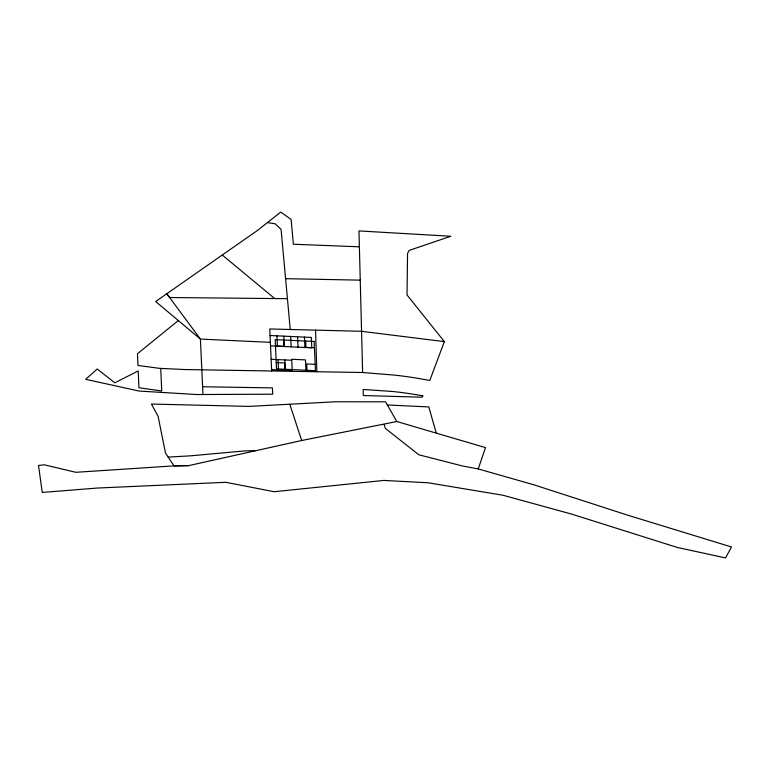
<?xml version="1.0" encoding="UTF-8"?>
<svg xmlns="http://www.w3.org/2000/svg" width="770" height="770" viewBox="0 0 770 770"><rect width="100%" height="100%" fill="white"/><g stroke="black" fill="none" stroke-linecap="round" stroke-linejoin="round"><path stroke-width="1.16" d="M478.237 468.94L485.485 447.62L396.81 421.517L301.696 440.498L188.737 465.609L174.039 465.869L75.874 472.299L44.294 464.811L38.5 465.446L42.254 492.434L97.213 488.055L225.793 482.299L274.178 491.722L383.835 480.432L428.13 482.78L503.003 495.245L571.61 514.091L677.311 547.46L725.542 557.913L731.5 546.979L628.233 515.342L533.918 484.821L478.237 468.94L462.423 465.966L418.842 454.791L385.337 428.409L384.115 424.511M362.622 372.507L358.974 230.923L450.835 236.265L409.149 250.414L407.561 253.397L407.022 294.968L444.357 341.62L429.795 380.428L413.846 377.666A318.79 236.534 9.2 0 0 394.413 375.115L362.622 372.507L184.906 369.542L159.65 368.368L137.965 365.452L137.464 353.728L178.322 320.561M270.366 342.332L200.402 339.089L155.655 301.522L257.767 230.24L280.713 212.087L291.108 219.373L293.389 244.234L359.349 246.814M396.81 421.517L385.539 401.815L335.499 401.776L248.912 406.396L151.44 404.048L158.091 416.281L165.492 453.078L168.168 457.101L190.989 455.792L244.841 450.902L256.285 450.575M188.727 465.619L174.03 465.869L168.168 457.101M160.728 368.416L161.738 390.987L138.937 387.733L138.196 370.938L114.807 382.825L97.213 368.994L85.672 379.321L139.11 391.054L196.908 394.538L272.695 394.192L272.416 387.897L202.606 386.742M287.422 298.683L169.593 297.518L166.801 293.765L200.402 339.089L202.962 394.51M285.583 278.673L360.158 280.145M270.058 335.518L311.311 337.433L311.783 347.79L270.52 345.874M275.467 345.98L283.938 346.375L283.658 340.032M314.42 347.79L305.94 347.395L305.661 341.052M271.127 359.301L291.753 360.254M276.218 362.545L284.688 362.94L284.967 369.282M315.161 364.354L306.691 363.96L306.97 370.303M271.598 369.658L292.225 370.611L291.714 359.263L305.459 359.898L305.931 370.255M387.349 404.972L428.823 406.935L436.138 432.702M444.357 341.62L361.39 331.293L269.76 328.973L271.656 370.976M267.488 222.569L275.179 223.801L281.069 229.383L290.252 329.493M222.347 255.101L274.717 298.558M289.809 404.337L301.696 440.498M304.439 337.116L304.901 347.472M297.567 336.798L298.029 347.155M290.685 336.48L291.156 346.827M283.812 336.153L284.274 346.51M284.881 359.936L285.343 370.293M276.931 335.836L277.402 346.192M278.008 359.619L278.471 369.975M315.556 330.128L316.855 371.756M422.826 395.838L422.114 397.214L363.315 395.539L363.132 389.447L393.364 391.555A298.885 221.77 9.2 0 1 415.059 394.49L422.826 395.838M314.131 341.447L275.188 339.647L276.497 368.888L315.45 370.688L314.131 341.447"/></g></svg>
